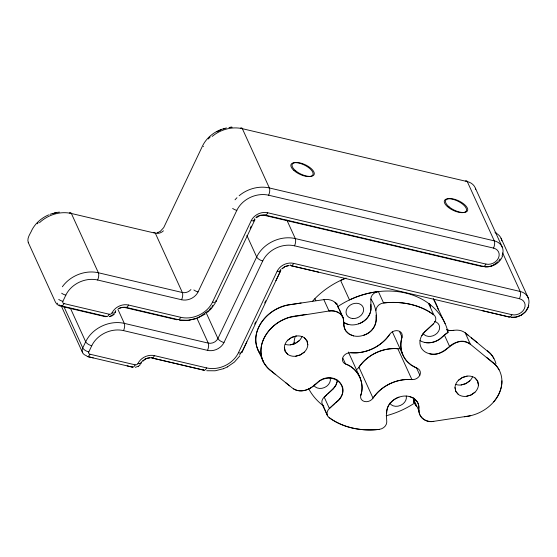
<?xml version="1.0" encoding="UTF-8"?>
<svg xmlns="http://www.w3.org/2000/svg" width="557" height="557" viewBox="0 0 557 557"><rect width="100%" height="100%" fill="white"/><g stroke="black" fill="none" stroke-linecap="round" stroke-linejoin="round"><path stroke-width="0.84" d="M486.533 357.26L494.233 363.533A26.729 21.57 -24.5 0 1 495.02 364.306A39.199 31.631 -24.5 0 1 495.765 365.12L497.568 367.376A34.186 27.585 -24.5 0 1 498.362 368.574A35.544 28.686 -24.5 0 1 499.072 369.813A36.442 29.41 -24.5 0 1 501.913 380.828C502.045 388.57 498.696 396.062 493.697 401.862A36.142 29.166 -24.5 0 1 481.791 411.421L480.218 412.236A37.041 29.89 -24.5 0 1 470.261 415.787A35.202 28.407 -24.5 0 1 469.279 416.002A32.348 26.102 -24.5 0 1 468.291 416.19L467.553 416.316M284.369 347.394L285.17 351.307L287.767 354.363A12.101 9.761 -24.5 0 0 295.683 356.229L300.369 354.886L304.359 352.094A12.101 9.761 -24.5 0 0 307.812 344.818L307.011 340.905L304.414 337.848A12.101 9.761 -24.5 0 0 296.505 335.982L291.812 337.326L287.83 340.118A12.101 9.761 -24.5 0 0 284.369 347.394L285.17 351.307L287.767 354.363M454.999 387.526L455.8 391.439L458.397 394.495A12.101 9.761 -24.5 0 0 466.306 396.354L470.999 395.01L474.989 392.225A12.101 9.761 -24.5 0 0 478.442 384.95L477.641 381.03L475.044 377.973A12.101 9.761 -24.5 0 0 467.135 376.114L462.442 377.458L458.46 380.243A12.101 9.761 -24.5 0 0 454.999 387.526L455.8 391.439L458.397 394.495M333.177 388.828L336.163 384.734L337.639 380.104M337.577 380.528L335.718 385.541A16.362 13.201 -24.5 0 1 335.217 386.335A16.202 13.076 -24.5 0 1 334.666 387.108A15.972 12.888 -24.5 0 1 334.068 387.853A15.645 12.63 -24.5 0 1 333.42 388.57L330.705 391.16M528.781 305.556C526.901 313.034 518.971 318.054 511.43 317.351M528.614 306.162L525.557 311.628L521.289 315.109M502.498 256.164C499.998 263.196 492.193 267.645 484.862 266.671M216.012 301.602L254.772 220.057M246.848 341.803L241.926 352.212L280.686 270.66L275.917 280.637M215.942 300.411A5.347 2.277 25.4 0 1 212.502 302.166A24.898 20.094 -24.5 0 1 180.712 317.302L128.528 305.034A12.908 10.416 -24.5 0 0 112.048 312.881A2.214 1.789 -24.5 0 1 109.221 314.232L63.999 303.593A2.214 1.789 -24.5 0 1 62.892 301.323L65.83 295.14A24.898 20.094 -24.5 0 1 97.614 280.004L181.589 299.75A12.908 10.416 -24.5 0 0 198.069 291.903L236.822 210.351A24.898 20.094 -24.5 0 1 268.613 195.208L493.523 248.102A9.775 7.889 -24.5 0 1 498.411 258.135A9.775 7.889 -24.5 0 1 485.927 264.081A5.347 2.186 -76.8 0 1 482.982 266.197M241.954 351.272A5.347 2.277 25.4 0 1 238.417 352.769A24.898 20.094 -24.5 0 1 206.626 367.912L154.442 355.638A12.908 10.416 -24.5 0 0 137.962 363.491A2.214 1.789 -24.5 0 1 135.135 364.835L89.914 354.203A2.214 1.789 -24.5 0 1 88.807 351.927L91.745 345.751A24.898 20.094 -24.5 0 1 123.529 330.607L207.503 350.36A12.908 10.416 -24.5 0 0 223.984 342.506L262.737 260.961A24.898 20.094 -24.5 0 1 294.528 245.818L519.437 298.712A9.775 7.889 -24.5 0 1 524.325 308.745A9.775 7.889 -24.5 0 1 511.841 314.691A5.347 2.186 -76.8 0 1 508.729 316.634M212.502 302.166L251.256 220.614A12.908 10.416 -24.5 0 1 267.736 212.767L485.927 264.081M250.197 228.321L251.235 226.142M253.658 221.045L254.695 218.859M238.417 352.769L277.17 271.224A5.347 2.277 25.4 0 0 280.617 269.47M254.66 324.077L255.698 321.89M264.693 302.959L265.731 300.773M279.231 272.38L280.268 270.194M215.294 302.966L211.451 308.501L207.427 312.386M448.427 347.471L446.129 349.531A17.009 13.723 -24.5 0 1 445.516 350.019A14.28 11.523 -24.5 0 1 444.528 350.729A16.905 13.64 -24.5 0 1 443.483 351.383C438.658 354.238 432.483 355.157 427.212 352.992A16.905 13.64 -24.5 0 1 423.362 350.513L422.596 349.719A16.341 13.187 -24.5 0 1 421.057 347.436A16.682 13.465 -24.5 0 1 421.781 335.648L424.128 332.473A17.58 14.19 -24.5 0 1 424.385 332.209L430.011 326.987M421.781 335.648L424.128 332.473M500.109 258.88L498.87 260.662M402.753 354.67C400.379 349.148 400.295 342.813 402.029 337.096A6.956 5.612 -24.5 0 0 398.213 330.823A6.956 5.612 -24.5 0 0 389.803 334.221C381.357 346.705 365.9 354.008 350.903 352.741A6.956 5.612 -24.5 0 0 342.966 357.134A6.956 5.612 -24.5 0 0 345.549 363.993C357.949 368.281 365.141 382.826 360.79 395.247C365.12 382.812 357.928 368.316 345.549 363.993L342.91 358.2M211.959 306.517L212.732 305.41M239.844 355.86L234.42 362.078L227.36 366.945M389.789 334.221C383.39 343.725 372.898 350.158 361.681 352.226A36.296 29.291 -24.5 0 1 356.146 352.853L350.903 352.741M493.697 401.862C498.696 396.062 502.045 388.57 501.906 380.828M211.138 307.603L209.321 309.678M37.249 223.789L38.182 222.758M208.241 138.992L210.163 136.98M112.793 314.656L113.224 314.197M114.422 314.044L112.437 315.666L109.367 316.703M140.336 364.647L138.317 366.29M281.828 268.934L285.066 266.504L289.006 265.515L285.066 266.504L282.1 268.641M424.469 332.118L433.423 323.854A7.561 6.099 -24.5 0 0 433.715 314.754L428.535 303.377L429.851 304.366M497.993 261.672L493.579 264.986M333.044 388.953L327.808 393.799M302.033 336.358A12.101 9.761 -24.5 0 1 299.172 340.717L295.182 343.502L290.496 344.846A12.101 9.761 -24.5 0 1 285.261 344.344M472.663 376.483A12.101 9.761 -24.5 0 1 469.802 380.842L465.812 383.634L461.126 384.978A12.101 9.761 -24.5 0 1 455.891 384.476M443.623 335.732L448.1 332.348L446.916 329.744M448.81 347.115C454.178 341.49 463.904 339.269 470.393 344.247L495.765 365.113A44.692 36.066 -24.5 0 1 496.698 366.221A36.532 29.479 -24.5 0 1 497.568 367.376L499.072 369.813M338.572 308.877A15.116 12.198 -24.5 0 0 337.967 306.461A75.613 61.019 -24.5 0 1 448.1 332.348A15.123 12.198 -24.5 0 0 444.389 335.022L440.942 338.148A17.009 13.723 -24.5 0 1 440.329 338.642C435.233 342.534 428.082 344.094 422.025 341.615A16.905 13.64 -24.5 0 1 419.964 340.529M446.93 329.584L449.764 330.656L454.644 330.231A15.123 12.198 -24.5 0 1 465.206 332.877L470.4 344.254C454.442 332.473 445.537 358.743 429.503 353.744M208.339 310.674L200.248 316.494M443.247 336.094L440.336 338.642A14.28 11.523 -24.5 0 1 439.341 339.352A16.905 13.64 -24.5 0 1 438.303 340C434.14 342.458 429.057 343.453 424.323 342.367M433.423 323.854L430.693 326.36M326.827 394.697L324.202 397.113A7.561 6.099 -24.5 0 0 323.645 405.997M332.007 406.081L329.389 408.49A7.561 6.099 -24.5 0 0 329.096 417.59L331.694 419.386A76.107 61.416 -24.5 0 0 333.288 420.389A75.94 61.277 -24.5 0 0 334.917 421.343A75.71 61.096 -24.5 0 0 336.588 422.248A75.425 60.866 -24.5 0 0 338.294 423.111C348.139 427.873 359.133 429.997 370.029 429.934A75.376 60.824 -24.5 0 0 372.125 429.9A75.174 60.664 -24.5 0 0 374.234 429.809A74.91 60.448 -24.5 0 0 376.351 429.663A74.582 60.191 -24.5 0 0 378.475 429.468L378.76 429.433M332.668 405.475L335.056 403.296M335.892 402.544C349.49 393.771 341.128 373.587 324.877 378.69A16.438 13.264 -24.5 0 0 323.554 379.052L319.802 380.696L314.684 384.685M287.83 340.118L291.812 337.326L296.505 335.982M299.172 340.717L295.182 343.502L290.496 344.846M304.359 352.094L300.369 354.886L295.683 356.229M458.46 380.243L462.442 377.458L467.135 376.114M469.802 380.842L465.812 383.634L461.126 384.978M474.989 392.225L470.999 395.01L466.306 396.354M330.496 391.355L324.202 397.113L329.389 408.49L338.607 399.947A15.645 12.63 -24.5 0 0 339.255 399.23A15.972 12.888 -24.5 0 0 339.854 398.485A16.202 13.076 -24.5 0 0 340.404 397.712A16.362 13.201 -24.5 0 0 340.905 396.925C349.497 383.975 330.489 372.382 319.802 380.696A14.092 11.37 -24.5 0 0 318.806 381.329C312.554 388.285 301.142 394.739 292.425 388.097L269.379 369.5L266.504 366.61A39.839 32.146 -24.5 0 1 265.571 365.413A38.517 31.081 -24.5 0 1 264.714 364.167A37.194 30.015 -24.5 0 1 263.941 362.879A35.933 28.999 -24.5 0 1 263.245 361.549C254.375 341.803 272.721 320.665 291.743 316.724A29.34 23.679 -24.5 0 1 292.627 316.515A26.388 21.291 -24.5 0 1 293.511 316.327L295.217 316.035M312.957 386.21L314.489 384.852M256.464 217.745L259.91 215.566L263.886 214.911M255.872 217.362L257.585 216.234M311.941 387.059C306.768 391.035 299.06 392.351 293.344 388.765M160.43 231.162L163.73 227.597L202.483 146.045C205.735 139.264 211.569 133.889 218.33 130.679M205.15 314.099L197.526 318.103M111.79 315.471L109.485 316.578M216.965 131.863L220.83 129.927M145.488 358.952L145.092 359.174L146.644 358.436M160.075 231.371L158.961 231.935M119.212 308.543L122.282 307.373L124.677 307.179M138.352 366.276L135.281 367.314M521.324 315.088L516.137 317.072L510.783 317.281M257.564 216.248L260.697 215.183L263.99 215.246L482.181 266.559M118.356 308.515L121.085 307.527L124.253 307.401L176.966 319.788M200.269 316.48L197.665 317.72M145.468 358.966L147.8 358.067L150.592 357.782M227.381 366.931L223.441 368.713M493.599 264.972L491.692 265.835M218.323 130.679L220.969 129.544M48.64 214.877C41.726 217.836 35.662 222.995 32.083 229.658C30.489 233.71 26.263 238.368 28.511 243.047L55.526 302.319L57.113 304.435L59.655 305.904M346.057 278.068L340.592 280.429L349.483 299.938A75.682 61.068 -24.5 0 1 378.363 291.583A7.561 6.099 -24.5 0 0 370.851 298.991L370.934 309.365A17.316 13.974 -24.5 0 1 370.899 309.796C370.078 317.358 363.248 323.081 356.083 324.536A16.905 13.64 -24.5 0 1 350.896 324.884L347.241 324.188L343.551 322.385M358.666 323.826C365.921 321.459 371.846 314.287 370.934 306.434M335.551 303.837A75.62 61.026 -24.5 0 1 336.491 303.21L343.223 318.033L343.92 325.365A13.751 11.098 -24.5 0 0 343.982 326.144A14.217 11.474 -24.5 0 0 344.156 327.008L344.275 327.495A17.539 14.148 -24.5 0 0 344.449 328.094A14.447 11.655 -24.5 0 0 344.741 328.867A16.856 13.605 -24.5 0 0 345.089 329.626C347.136 333.692 351.655 335.989 356.076 336.261A16.905 13.64 -24.5 0 0 361.27 335.913C368.435 334.465 375.265 328.734 376.086 321.173A17.316 13.974 -24.5 0 0 376.121 320.741L376.114 317.81M470.261 415.787L433.771 421.336C425.137 423.397 417.102 415.64 418.892 406.979A13.751 11.098 -24.5 0 0 418.829 406.192A14.217 11.474 -24.5 0 0 418.655 405.336L418.537 404.848A17.552 14.169 -24.5 0 0 418.363 404.25A14.454 11.669 -24.5 0 0 418.077 403.47A16.863 13.612 -24.5 0 0 417.722 402.718C415.675 398.652 411.157 396.354 406.735 396.076A16.905 13.64 -24.5 0 0 401.541 396.424C397.197 397.336 393.131 399.675 390.269 403.087C385.583 408.156 386.467 415.71 386.781 421.976A7.561 6.099 -24.5 0 1 379.24 429.377L378.955 429.412M189.436 320.136L195.013 318.736M363.853 335.203C379.568 330.336 378.857 310.319 370.851 298.991M398.965 397.141C392.873 399.265 387.428 404.535 386.725 411.163A17.364 14.016 -24.5 0 0 386.669 412.138A19.599 15.819 -24.5 0 0 386.69 413.106M220.948 129.551L226.469 127.929M49.949 214.348L52.699 213.415M194.978 318.75L196.356 318.256M491.713 265.828L488.343 266.747L484.98 266.949M223.468 368.706L215.155 370.788L206.71 370.732M146.616 358.443L149.798 357.782M223.524 128.904L224.889 128.472M52.525 213.693L56.668 212.565M158.195 232.227L157.011 232.548M196.175 318.59L188.043 320.338M54.078 213.039L55.47 212.725M157.401 232.527L158.202 232.394M467.309 416.358L464.35 416.796M295.37 316.014L306.315 314.378M301.128 303.001L288.324 304.951A26.388 21.298 -24.5 0 0 287.44 305.132A29.34 23.679 -24.5 0 0 286.556 305.347L284.794 305.828A39.624 31.972 -24.5 0 0 283.026 306.392A38.447 31.025 -24.5 0 0 281.285 307.025A37.235 30.05 -24.5 0 0 279.558 307.722A36.031 29.075 -24.5 0 0 277.866 308.494C262.751 315.206 250.42 333.796 258.065 350.172L263.941 362.879L267.492 367.738A29.291 23.638 -24.5 0 0 268.021 368.281A26.263 21.194 -24.5 0 0 268.571 368.804L269.685 369.757M336.275 303.516L334.555 301.998A15.116 12.198 -24.5 0 0 323.854 299.638L289.563 304.735C267.799 307.151 246.048 333.33 260.391 354.029A38.517 31.081 -24.5 0 1 259.534 352.79A37.194 30.015 -24.5 0 1 258.754 351.502A35.933 28.999 -24.5 0 1 258.065 350.172M229.059 127.511L230.459 127.309M56.863 212.461L59.46 212.106M379.24 429.377C361.883 431.403 343.377 428.048 329.096 417.59M433.785 421.329C429.001 422.088 423.522 420.626 420.688 416.469C417.646 412.417 420.124 406.986 417.722 402.718A17.692 14.28 -24.5 0 0 417.318 401.994A16.647 13.431 -24.5 0 0 416.859 401.298L413.6 398.262L409.214 396.452M229.261 127.469L231.851 127.17M189.234 320.184L183.866 320.588L179.598 320.275M230.654 127.323L232.046 127.24M187.841 320.324L179.674 319.934M61.444 305.918L106.672 316.557M93.235 357.886L87.358 356.529L132.587 367.16L127.156 365.865M125.979 307.36L178.163 319.634M265.188 215.093L483.379 266.406M318.597 272.143L291.102 265.703L509.293 317.017L482.237 310.632M290.267 264.867A5.347 2.186 -76.8 0 0 293.65 263.37L511.841 314.691M60.253 306.078L105.475 316.71M348.417 324.515L344.031 322.705M353.604 335.892L349.218 334.082L345.96 331.039A16.661 13.445 -24.5 0 1 345.5 330.35A17.692 14.28 -24.5 0 1 345.089 329.626L343.982 326.144L343.558 319.154L339.38 309.546M360.804 395.247A6.956 5.612 -24.5 0 0 364.619 401.52A6.956 5.612 -24.5 0 0 373.023 398.123C381.448 385.632 396.918 378.328 411.908 379.602A6.969 5.626 -24.5 0 0 419.839 375.195A6.956 5.612 -24.5 0 0 417.256 368.344C411.296 365.998 406.074 361.577 403.254 355.763L392.288 331.707M417.256 368.344L410.969 364.884L407.348 361.695A36.296 29.291 -24.5 0 1 404.417 357.873C400.574 351.732 399.926 343.961 402.029 337.096L399.39 331.304M495.577 232.554L495.006 232.276L496.12 232.861M60.052 305.431L59.007 304.818M468.284 335.349L465.213 332.877L477.349 342.659M471.354 337.827L490.578 353.737A44.692 36.066 -24.5 0 1 491.518 354.844A36.532 29.479 -24.5 0 1 492.381 355.993L493.885 358.436A36.442 29.41 -24.5 0 1 495.946 363.735M285.476 382.499L289.647 385.855M275.75 374.666L269.79 369.841M487.347 350.715L489.053 352.149A26.729 21.57 -24.5 0 1 489.84 352.929A39.199 31.631 -24.5 0 1 490.578 353.737L492.381 355.993A34.186 27.585 -24.5 0 1 493.175 357.19A35.544 28.686 -24.5 0 1 493.885 358.436M475.044 377.973L477.641 381.03L478.442 384.95M304.414 337.848L307.011 340.905L307.812 344.818M336.191 303.433L336.888 304.164M336.296 303.544L336.72 303.983M416.086 405.788L416.392 406.171M57.336 303.161L57.684 303.642M415.78 405.364L413.698 401.451M343.008 317.483C340.745 312.212 334.388 310.11 329.048 311.008L289.981 317.212A39.624 31.972 -24.5 0 0 288.213 317.769A38.447 31.025 -24.5 0 0 286.465 318.402A37.235 30.043 -24.5 0 0 284.745 319.105A36.031 29.075 -24.5 0 0 283.053 319.871C267.938 326.597 255.614 345.166 263.245 361.549M433.297 298.663L445.127 323.652M342.75 316.933C340.257 312.038 334.186 310.165 329.027 311.015L323.847 299.631M336.797 303.864L336.588 303.426M501.063 238.25L528.328 298.12M475.399 188.238L502.414 247.517M502.644 252.941L520.203 291.471A15.123 12.205 -24.5 0 1 528.328 305.619M444.389 335.022L449.576 346.398M416.615 368.121L419.846 375.202M378.391 291.583L383.578 302.959A7.561 6.099 -24.5 0 0 376.031 310.367M413.767 398.081L413.795 399.557L418.982 410.934M413.552 401.096L414.478 403.122A75.613 61.019 -24.5 0 1 386.14 415.759M348.376 352.024L360.059 377.667M286.855 220.057L295.294 238.577A5.347 2.186 -76.8 0 1 294.528 245.818M345.236 278.368A75.613 61.019 -24.5 0 0 314.9 298.636L315.826 300.669M246.89 235.486L256.68 256.972A5.347 2.277 25.4 0 0 262.737 260.961M295.335 336.17A30.245 24.404 -24.5 0 0 294.11 342.381L294.576 343.397M206.104 312.588L217.919 338.517A5.347 2.277 25.4 0 0 223.984 342.506M196.788 317.922L208.269 343.119A5.347 2.186 -76.8 0 1 207.503 350.36M117.882 309.288L124.295 323.366A5.347 2.186 -76.8 0 1 123.529 330.607M70.488 308.418L85.681 341.761A5.347 2.277 25.4 0 0 91.745 345.751M64.173 307.185L82.749 347.937A7.561 6.099 -24.5 0 0 85.938 355.526M61.312 305.974L82.638 352.769M413.67 401.402L413.767 401.611M28.184 242.225L28.386 242.755M337.967 306.461L338.461 308.202M413.795 399.557L414.478 403.122A15.123 12.205 -24.5 0 1 413.795 399.557L413.781 398.171M376.086 315.095L376.114 317.581M370.927 306.204L370.913 304.505M240.694 353.208A30.245 24.411 -24.5 0 1 239.649 354.865M495.974 233.181A15.123 12.205 -24.5 0 1 501.843 240.812M519.437 298.712A5.347 2.186 -76.8 0 0 520.203 291.471L295.294 238.577A30.245 24.411 -24.5 0 0 256.68 256.972L217.919 338.517A7.561 6.099 -24.5 0 1 208.269 343.119L124.295 323.366A30.245 24.411 -24.5 0 0 85.681 341.761L82.749 347.937A5.347 2.277 25.4 0 0 88.807 351.927M89.914 354.203A5.347 2.186 -76.8 0 1 86.53 355.693M139.856 363.895A7.561 6.099 -24.5 0 0 141.408 361.737A5.347 2.277 25.4 0 1 137.962 363.491M154.442 355.638A5.347 2.186 -76.8 0 1 151.184 357.378M277.17 271.224A12.908 10.416 -24.5 0 1 293.65 263.37M206.626 367.912A5.347 2.186 -76.8 0 1 203.368 369.646M135.135 364.835A5.347 2.186 -76.8 0 1 132.023 366.784M335.384 302.695A5.674 0.592 36.8 0 1 335.662 302.945M335.07 302.43A5.716 0.641 36.5 0 1 335.37 302.688M335.244 302.688A5.661 0.46 38.2 0 1 335.509 302.917A5.681 0.39 39.2 0 1 335.787 303.147M323.889 406.199A75.613 61.019 -24.5 0 1 308.571 388.521M446.993 329.633A5.925 3.467 -28.2 0 0 447.167 329.793A5.974 3.467 -26.5 0 0 447.424 329.981A6.03 3.433 -24.3 0 0 447.737 330.148A6.078 3.356 -21.4 0 0 448.107 330.273A6.106 3.224 -18.6 0 0 448.503 330.378A6.106 3.064 -16.1 0 0 448.914 330.475M448.963 330.44A6.085 2.806 -13.4 0 0 449.408 330.496A6.023 2.534 -11.3 0 0 449.882 330.531A5.946 2.325 -10.1 0 0 450.321 330.6M451.309 330.6A5.779 1.845 -8.2 0 1 450.808 330.621M450.85 330.566A5.855 2.033 -8.8 0 1 450.362 330.566M451.852 330.503A5.709 1.574 -7.5 0 1 451.358 330.538M451.824 330.586A5.661 1.476 -7.4 0 0 452.326 330.531A5.647 1.351 -7.3 0 0 452.827 330.468A5.667 1.218 -7.4 0 0 453.28 330.371M453.788 330.343A5.709 1.211 -7.5 0 1 453.314 330.419M414.06 402.05A6.078 0.362 63.9 0 0 414.234 402.419A6.106 0.578 62.9 0 0 414.464 402.788M414.589 403.087A6.106 0.891 61.7 0 1 414.38 402.662M415.828 405.294A5.779 2.207 60.2 0 1 415.543 404.862A5.855 2.005 60 0 1 415.278 404.403A5.946 1.762 60 0 1 415.028 403.943A6.016 1.497 60.3 0 1 414.784 403.484A6.071 1.177 60.9 0 1 414.589 403.059M416.378 406.067A5.667 2.513 61.2 0 1 416.114 405.733M428.535 303.377A7.561 6.099 -24.5 0 1 430.61 307.046M433.645 299.165A75.613 61.019 -24.5 0 1 438.422 309.95M294.04 344.149A75.613 61.019 -24.5 0 1 294.11 342.381M312.574 301.274A30.245 24.404 -24.5 0 1 314.9 298.636M330.252 378.161A9.072 7.325 -24.5 0 1 324.439 387.561A9.072 7.325 -24.5 0 1 313.744 385.277M434.356 321.368A9.072 7.325 -24.5 0 1 437.21 333.093A9.072 7.325 -24.5 0 1 422.965 333.26M406.255 396.041A9.072 7.325 -24.5 0 1 400.434 405.433A9.072 7.325 -24.5 0 1 389.74 403.157M356.369 369.646A6.956 5.612 -24.5 0 0 358.952 367.237C367.369 354.746 382.84 347.443 397.837 348.717A6.969 5.626 -24.5 0 0 400.135 348.571M502.052 255.928A15.123 12.205 -24.5 0 0 494.289 240.861L467.274 181.589A5.347 2.186 -76.8 0 0 465.492 180.976M493.523 248.102A5.347 2.186 -76.8 0 0 494.289 240.861L269.379 187.967A30.245 24.411 -24.5 0 0 239.162 195.716M475.748 189.324A15.123 12.205 -24.5 0 0 467.274 181.589L242.365 128.695A5.347 2.186 -76.8 0 0 240.582 128.082M235.033 199.803A30.245 24.411 -24.5 0 1 236.976 197.707M268.613 195.208A5.347 2.186 -76.8 0 0 269.379 187.967L242.365 128.695A30.245 24.411 -24.5 0 0 212.147 136.444M163.445 230.8A7.561 6.099 -24.5 0 1 155.34 233.237L71.373 213.484A5.347 2.186 -76.8 0 0 69.333 213.059M153.809 232.485A5.347 2.186 -76.8 0 1 155.34 233.237L182.355 292.509A5.347 2.186 -76.8 0 1 181.589 299.75M190.94 289.549A7.561 6.099 -24.5 0 1 182.355 292.509L98.38 272.763A30.245 24.411 -24.5 0 0 62.356 286.764M97.614 280.004A5.347 2.186 -76.8 0 0 98.38 272.763L71.373 213.484A30.245 24.411 -24.5 0 0 39.491 222.716M115.202 311.676A7.561 6.099 -24.5 0 1 114.846 312.226M115.487 311.126A7.561 6.099 -24.5 0 1 115.779 310.576M236.822 210.351A5.347 2.277 25.4 0 1 232.652 208.422M198.069 291.903A5.347 2.277 25.4 0 1 193.892 289.974M267.736 212.767A5.347 2.186 -76.8 0 1 264.624 214.71M63.999 303.593A5.347 2.186 -76.8 0 1 60.887 305.535M109.221 314.232A5.347 2.186 -76.8 0 1 106.109 316.174M254.8 219.11A5.347 2.277 25.4 0 1 251.256 220.614M65.83 295.14A5.347 2.277 25.4 0 1 61.653 293.212M62.892 301.323A5.347 2.277 25.4 0 1 58.722 299.394M128.528 305.034A5.347 2.186 -76.8 0 1 125.583 307.151M180.712 317.302A5.347 2.186 -76.8 0 1 177.767 319.419M203.59 146.582A5.347 2.277 25.4 0 1 203.577 146.338M115.591 311.377A5.347 2.277 25.4 0 1 112.048 312.881M359.669 366.193L358.952 367.237L373.023 398.123C381.461 385.639 396.918 378.349 411.908 379.602L397.837 348.717C383.258 347.498 368.268 354.356 359.669 366.193M142.891 360.908L142.62 361.201L145.126 359.154L142.891 360.908M383.801 302.931L387.192 302.618A76.086 61.395 -24.5 0 1 389.315 302.493A75.905 61.256 -24.5 0 1 391.432 302.423A75.689 61.075 -24.5 0 1 393.541 302.402A75.453 60.887 -24.5 0 1 395.644 302.437C407.076 302.778 418.544 305.584 428.479 311.328A75.188 60.678 -24.5 0 1 430.088 312.296A74.903 60.441 -24.5 0 1 431.654 313.306A74.568 60.177 -24.5 0 1 433.179 314.357L433.715 314.754L428.479 311.328A75.362 60.81 -24.5 0 0 426.829 310.409C413.754 303.398 398.443 301.288 383.801 302.931M158.641 359.53L151.894 357.97L204.078 370.238L158.641 359.53M324.529 408.922L322.364 404.417L327.551 415.794L324.529 408.922M447.375 206.584A12.101 5.159 25.4 0 0 466.118 211.242A12.101 5.159 25.4 0 0 452.709 199.26A12.101 5.159 25.4 0 0 447.375 206.584M293.95 170.498A12.101 5.159 25.4 0 0 312.686 175.156A12.101 5.159 25.4 0 0 299.276 163.173A12.101 5.159 25.4 0 0 293.95 170.498M352.734 318.534A9.072 7.325 -24.5 0 0 363.275 307.61A9.072 7.325 -24.5 0 0 348.473 306.573A9.072 7.325 -24.5 0 0 352.734 318.534M448.963 206.765A12.101 5.159 25.4 0 0 467.448 210.873A12.101 5.159 25.4 0 0 453.377 198.981A12.101 5.159 25.4 0 0 448.963 206.765M295.53 170.679A12.101 5.159 25.4 0 0 314.016 174.787A12.101 5.159 25.4 0 0 299.945 162.895A12.101 5.159 25.4 0 0 295.53 170.679"/></g></svg>
